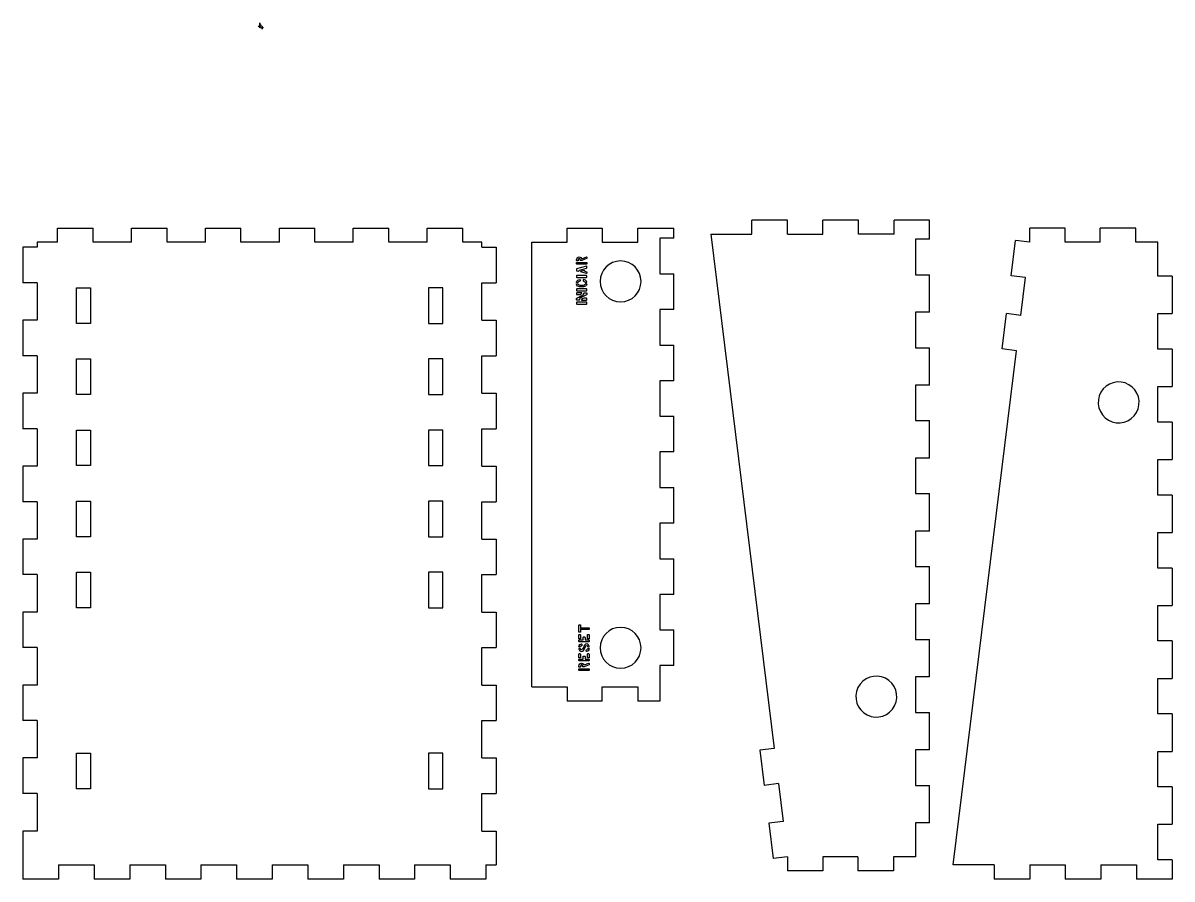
# Model space of a CAD drawing. Extents: x -518 to 513, y -233 to 298.
# Drawn here: x -133 to 513, y -183 to 298 of the extents above; entities that cross this region are included whole.
import ezdxf

# ---------------------------------------------------------------- set-up
doc = ezdxf.new("R2010")
doc.units = 0

msp = doc.modelspace()

# ---------------------------------------------------------------- linework, layer by layer
at = {"layer": 'Layer 1'}
for p, q in [((0.793749, 297.793749), (-0.793749, 296.206251)), ((0, 298.322915), (0, 295.677085)), ((1.058332, 297), (0, 295.941668)), ((1.587498, 296.470834), (0.529166, 295.412502)), ((2.116664, 295.941668), (1.058332, 294.883336))]:
    msp.add_line(p, q, dxfattribs=at)
at = {"layer": 'Shape2DView'}
for p, q in [((172.999711, 183.000181), (192.617747, 183.000181)), ((172.999711, 175.00025), (172.999711, 183.000181)), ((192.617747, 183.000181), (192.617747, 175.00025)), ((212.61784, 183.000181), (232.999727, 183.000181)), ((212.61784, 175.00025), (212.61784, 183.000181)), ((232.999727, 177.244178), (232.999727, 183.000181)), ((152.999882, 175.00025), (172.999711, 175.00025)), ((152.999882, -74.998406), (152.999882, 175.00025)), ((192.617747, 175.00025), (212.61784, 175.00025)), ((224.999796, 177.244178), (224.999796, 157.244084)), ((232.999727, 177.244178), (224.999796, 177.244178)), ((178.189771, 164.714056), (178.189771, 165.060131)), ((178.189771, 162.840279), (178.189771, 163.555183)), ((178.189776, 165.060166), (178.322775, 165.763165)), ((178.335775, 164.568167), (178.189776, 164.714167)), ((178.189776, 163.555168), (178.327775, 163.693168)), ((178.327775, 162.702169), (178.189776, 162.840169)), ((178.322775, 165.763165), (178.719775, 166.349165)), ((178.327884, 163.693295), (183.811896, 163.693295)), ((183.811896, 162.702167), (178.327884, 162.702167)), ((178.995691, 164.568271), (178.335821, 164.568271)), ((178.719775, 166.349165), (179.179399, 166.640539)), ((179.095774, 164.668167), (178.995775, 164.568167)), ((179.095704, 165.060131), (179.095704, 164.668283)), ((179.214774, 165.552165), (179.095774, 165.060166)), ((179.179399, 166.640539), (179.717774, 166.742164)), ((179.423524, 165.770665), (179.214774, 165.552165)), ((179.717774, 165.851165), (179.423524, 165.770665)), ((179.717774, 166.742164), (180.180898, 166.666414)), ((180.001273, 165.77029), (179.717774, 165.851165)), ((180.194773, 165.552165), (180.001273, 165.77029)), ((180.180898, 166.666414), (180.587773, 166.445165)), ((180.301773, 165.060166), (180.194773, 165.552165)), ((180.301673, 164.883125), (180.301673, 165.060131)), ((180.393773, 164.791167), (180.301773, 164.883166)), ((181.107857, 164.79105), (180.393748, 164.79105)), ((180.587773, 166.445165), (181.053772, 165.828165)), ((181.053772, 165.828165), (181.176772, 165.774165)), ((181.176772, 164.799167), (181.107772, 164.791167)), ((181.176649, 165.77424), (183.7648, 166.819079)), ((183.903706, 165.88219), (181.176649, 164.799252)), ((183.764769, 166.819164), (183.949768, 166.688164)), ((183.811769, 163.693168), (183.949768, 163.555168)), ((183.949768, 162.840169), (183.811769, 162.702169)), ((183.949768, 165.958165), (183.903768, 165.882165)), ((183.949743, 166.68811), (183.949743, 165.958126)), ((183.949743, 163.555183), (183.949743, 162.840279)), ((196.570546, 162.534778), (194.868643, 161.130771)), ((198.523854, 163.594873), (196.570546, 162.534778)), ((200.682331, 164.264831), (198.523854, 163.594873)), ((202.999744, 164.498422), (200.682331, 164.264831)), ((205.317157, 164.264831), (202.999744, 164.498422)), ((207.475635, 163.594873), (205.317157, 164.264831)), ((209.428942, 162.534778), (207.475635, 163.594873)), ((211.130845, 161.130771), (209.428942, 162.534778)), ((178.281775, 160.013173), (178.181776, 159.882173)), ((178.181776, 159.107174), (178.281775, 158.968174)), ((178.181834, 159.882241), (178.181834, 159.107278)), ((178.189771, 156.115109), (178.189771, 155.400205)), ((178.327775, 156.253177), (178.189776, 156.115178)), ((178.189776, 155.400178), (178.327775, 155.262179)), ((183.772737, 161.495139), (178.281846, 160.01321)), ((178.281846, 158.968107), (179.325891, 158.707228)), ((183.734637, 156.253221), (178.327884, 156.253221)), ((178.327884, 155.262093), (183.811896, 155.262093)), ((179.325774, 158.707174), (179.487774, 158.784174)), ((179.487816, 158.784222), (179.679903, 159.260207)), ((179.679774, 159.260174), (179.871773, 159.429173)), ((179.871725, 159.429275), (183.849731, 160.527295)), ((180.570773, 158.369175), (180.477773, 158.554175)), ((180.477885, 158.554299), (180.524716, 158.669128)), ((180.524773, 158.669174), (180.616772, 158.753174)), ((183.772737, 157.509197), (180.570754, 158.369091)), ((180.616791, 158.753266), (182.513851, 159.291163)), ((182.51377, 159.291173), (182.68977, 159.160174)), ((182.689799, 159.160194), (182.697736, 158.930272)), ((182.69777, 158.930174), (182.82777, 158.753174)), ((182.827647, 158.753266), (183.849731, 158.477306)), ((183.949768, 156.038178), (183.734769, 156.253177)), ((183.949768, 161.365171), (183.772768, 161.495171)), ((183.949768, 157.640175), (183.772768, 157.509176)), ((183.811769, 155.262179), (183.949768, 155.400178)), ((183.849768, 160.527172), (183.949768, 160.658172)), ((183.849768, 158.477175), (183.949768, 158.346175)), ((183.949743, 160.658263), (183.949743, 161.365229)), ((183.949743, 158.346073), (183.949743, 157.640165)), ((183.949743, 155.400205), (183.949743, 156.038115)), ((191.733702, 155.317559), (191.499759, 153.000181)), ((192.403987, 157.475935), (191.733702, 155.317559)), ((193.464379, 159.429081), (192.403987, 157.475935)), ((194.868643, 161.130771), (193.464379, 159.429081)), ((212.53511, 159.429081), (211.130845, 161.130771)), ((213.595502, 157.475935), (212.53511, 159.429081)), ((214.265786, 155.317559), (213.595502, 157.475935)), ((214.49973, 153.000181), (214.265786, 155.317559)), ((224.999796, 157.244084), (232.999727, 157.244084)), ((232.999727, 137.203245), (232.999727, 157.244084)), ((178.107775, 151.397183), (178.245775, 151.565183)), ((178.35415, 150.843184), (178.107775, 151.397183)), ((178.122775, 152.564182), (178.399025, 153.174431)), ((178.237775, 152.426182), (178.122775, 152.564182)), ((178.189771, 148.643285), (178.189771, 147.928117)), ((178.327775, 148.781187), (178.189776, 148.643187)), ((178.883773, 152.426293), (178.237661, 152.426293)), ((178.245863, 151.565075), (178.959708, 151.565075)), ((183.734637, 148.781133), (178.327884, 148.781133)), ((178.764775, 150.412185), (178.35415, 150.843184)), ((178.399025, 153.174431), (178.901775, 153.633181)), ((179.434774, 150.096185), (178.764775, 150.412185)), ((179.121774, 152.572182), (178.883775, 152.426182)), ((178.901775, 153.633181), (180.050773, 154.03118)), ((178.959775, 151.565183), (179.082774, 151.496183)), ((179.082774, 151.496183), (179.416774, 151.109184)), ((179.321774, 152.816182), (179.121774, 152.572182)), ((180.096773, 153.140181), (179.321774, 152.816182)), ((179.416774, 151.109184), (179.981773, 150.936184)), ((179.935773, 150.014185), (179.434774, 150.096185)), ((180.026773, 150.014185), (179.935773, 150.014185)), ((179.981792, 150.936161), (182.131793, 150.936161)), ((180.167773, 150.014185), (180.026773, 150.014185)), ((180.050773, 154.03118), (180.257773, 153.84618)), ((180.257773, 153.324181), (180.096773, 153.140181)), ((180.429773, 150.014185), (180.167773, 150.014185)), ((180.257752, 153.84631), (180.257752, 153.324287)), ((180.903772, 150.014185), (180.429773, 150.014185)), ((181.406771, 150.014185), (180.903772, 150.014185)), ((181.815771, 150.014185), (181.406771, 150.014185)), ((181.964771, 150.014185), (181.815771, 150.014185)), ((182.085771, 154.03118), (181.878771, 153.84618)), ((181.878771, 153.324181), (182.039771, 153.140181)), ((181.878852, 153.84631), (181.878852, 153.324287)), ((182.074771, 150.014185), (181.964771, 150.014185)), ((182.039771, 153.140181), (182.79677, 152.831182)), ((182.13177, 150.014185), (182.074771, 150.014185)), ((183.190769, 153.662181), (182.085771, 154.03118)), ((182.139771, 150.936184), (182.13177, 150.936184)), ((182.68177, 150.094185), (182.13177, 150.014185)), ((182.139771, 150.936184), (182.70077, 151.107184)), ((183.346769, 150.403185), (182.68177, 150.094185)), ((182.70077, 151.107184), (183.030769, 151.496183)), ((182.79677, 152.831182), (183.014769, 152.572182)), ((183.014769, 152.572182), (183.260769, 152.426182)), ((183.030769, 151.496183), (183.160769, 151.565183)), ((183.160757, 151.565075), (183.87566, 151.565075)), ((183.722269, 153.195681), (183.190769, 153.662181)), ((183.260769, 152.426293), (183.898679, 152.426293)), ((183.764268, 150.837559), (183.346769, 150.403185)), ((184.013768, 152.564182), (183.722269, 153.195681)), ((183.949768, 148.566187), (183.734769, 148.781187)), ((184.013768, 151.397183), (183.764268, 150.837559)), ((183.875768, 151.565183), (184.013768, 151.397183)), ((183.898768, 152.426182), (184.013768, 152.564182)), ((191.499759, 153.000181), (191.733702, 150.682804)), ((191.733702, 150.682804), (192.403987, 148.524428)), ((213.595502, 148.524428), (214.265786, 150.682804)), ((214.265786, 150.682804), (214.49973, 153.000181)), ((214.49973, 153.000181), (214.49973, 153.000181)), ((178.189771, 146.428196), (178.189771, 145.713293)), ((178.189776, 147.928188), (178.327775, 147.790188)), ((178.335775, 146.566189), (178.189776, 146.42819)), ((178.189776, 145.713191), (178.335775, 145.575191)), ((178.396775, 142.526195), (178.212776, 142.726194)), ((178.21279, 142.726151), (178.258828, 143.417241)), ((178.258775, 143.417194), (178.419775, 143.663193)), ((178.327884, 147.790269), (183.811896, 147.790269)), ((181.146751, 146.566308), (178.335821, 146.566308)), ((178.335821, 145.57518), (179.564809, 145.57518)), ((179.748694, 142.526126), (178.396675, 142.526126)), ((178.419775, 143.663193), (178.965774, 143.954193)), ((178.965774, 143.954193), (179.516774, 144.247193)), ((179.516774, 144.247193), (180.434773, 144.738192)), ((179.564774, 145.575191), (180.170273, 145.663191)), ((179.940773, 142.703194), (179.748773, 142.526195)), ((179.971773, 143.018194), (179.940773, 142.703194)), ((180.056773, 143.318194), (179.971773, 143.018194)), ((180.462773, 143.693193), (180.056773, 143.318194)), ((180.170273, 145.663191), (180.712772, 145.91919)), ((180.434773, 144.738192), (180.900772, 144.987191)), ((180.743772, 143.848193), (180.462773, 143.693193)), ((180.712772, 145.91919), (181.215772, 146.45819)), ((181.077772, 144.028193), (180.743772, 143.848193)), ((180.900772, 144.987191), (181.376771, 145.244191)), ((181.382771, 143.138194), (180.931772, 142.634195)), ((180.931772, 142.634195), (181.000772, 142.526195)), ((181.000701, 142.526126), (183.811896, 142.526126)), ((181.574771, 144.296192), (181.077772, 144.028193)), ((181.215772, 146.45819), (181.146772, 146.566189)), ((181.376771, 145.244191), (181.814771, 145.483191)), ((181.942396, 143.419568), (181.382771, 143.138194)), ((182.65477, 144.876192), (181.574771, 144.296192)), ((181.814771, 145.483191), (182.25277, 145.88719)), ((182.57477, 143.517193), (181.942396, 143.419568)), ((182.25277, 145.88719), (182.35177, 146.26619)), ((182.351662, 146.266271), (182.351662, 146.451215)), ((182.35177, 146.45119), (182.46777, 146.566189)), ((182.467814, 146.566308), (183.83465, 146.566308)), ((183.811896, 143.517254), (182.574705, 143.517254)), ((183.795768, 145.491191), (182.65477, 144.876192)), ((183.949768, 145.744191), (183.795768, 145.491191)), ((183.811769, 147.790188), (183.949768, 147.928188)), ((183.949768, 143.379194), (183.811769, 143.517193)), ((183.811769, 142.526195), (183.949768, 142.664195)), ((183.834768, 146.566189), (183.949768, 146.45119)), ((183.949743, 147.928117), (183.949743, 148.566291)), ((183.949743, 146.451215), (183.949743, 145.744249)), ((183.949743, 142.664238), (183.949743, 143.379141)), ((192.403987, 148.524428), (193.464379, 146.571281)), ((193.464379, 146.571281), (194.868643, 144.869591)), ((194.868643, 144.869591), (196.570546, 143.465585)), ((196.570546, 143.465585), (198.523854, 142.405489)), ((198.523854, 142.405489), (200.682331, 141.735532)), ((205.317157, 141.735532), (207.475635, 142.405489)), ((207.475635, 142.405489), (209.428942, 143.465585)), ((209.428942, 143.465585), (211.130845, 144.869591)), ((211.130845, 144.869591), (212.53511, 146.571281)), ((212.53511, 146.571281), (213.595502, 148.524428)), ((178.189771, 141.155321), (178.189771, 140.440153)), ((178.327775, 141.293196), (178.189776, 141.155196)), ((178.189776, 140.440197), (178.327775, 140.302198)), ((183.734637, 141.293169), (178.327884, 141.293169)), ((178.327884, 140.302306), (183.811896, 140.302306)), ((183.949768, 141.078196), (183.734769, 141.293196)), ((183.811769, 140.302198), (183.949768, 140.440197)), ((183.949743, 140.440153), (183.949743, 141.078328)), ((200.682331, 141.735532), (202.999744, 141.50194)), ((202.999744, 141.50194), (205.317157, 141.735532)), ((224.999796, 137.203245), (224.999796, 117.203152)), ((232.999727, 137.203245), (224.999796, 137.203245)), ((224.999796, 117.203152), (232.999727, 117.203152)), ((232.999727, 97.162577), (232.999727, 117.203152)), ((224.999796, 97.162577), (224.999796, 77.162748)), ((232.999727, 97.162577), (224.999796, 97.162577)), ((224.999796, 77.162748), (232.999727, 77.162748)), ((232.999727, 57.122173), (232.999727, 77.162748)), ((224.999796, 57.122173), (224.999796, 37.122079)), ((232.999727, 57.122173), (224.999796, 57.122173)), ((224.999796, 37.122079), (232.999727, 37.122079)), ((232.999727, 17.081769), (232.999727, 37.122079)), ((224.999796, 17.081769), (224.999796, -2.91806)), ((232.999727, 17.081769), (224.999796, 17.081769)), ((224.999796, -2.91806), (232.999727, -2.91806)), ((232.999727, -22.960222), (232.999727, -2.91806)), ((224.999796, -22.960222), (224.999796, -42.960051)), ((232.999727, -22.960222), (224.999796, -22.960222)), ((179.541774, -40.187875), (179.664774, -40.072875)), ((179.664774, -44.28137), (179.541774, -44.16607)), ((179.54179, -44.166549), (179.54179, -40.187221)), ((179.664822, -40.07345), (180.417825, -40.07345)), ((180.417825, -44.28032), (179.664822, -44.28032)), ((180.417773, -40.072875), (180.532773, -40.187875)), ((180.532773, -44.16607), (180.417773, -44.28137)), ((180.532654, -40.187221), (180.532654, -44.166549)), ((181.093772, -41.800573), (181.208772, -41.685573)), ((181.208772, -42.668572), (181.093772, -42.553372)), ((181.093834, -42.552593), (181.093834, -41.801177)), ((181.208663, -41.684761), (185.186669, -41.684761)), ((185.186669, -42.66901), (181.208663, -42.66901)), ((185.186767, -41.685573), (185.301767, -41.800573)), ((185.301767, -42.553372), (185.186767, -42.668572)), ((185.301762, -41.801177), (185.301762, -42.552593)), ((194.868643, -44.868969), (193.464379, -46.570659)), ((196.570546, -43.464963), (194.868643, -44.868969)), ((198.523854, -42.404867), (196.570546, -43.464963)), ((200.682331, -41.73491), (198.523854, -42.404867)), ((202.999744, -41.501318), (200.682331, -41.73491)), ((205.317157, -41.73491), (202.999744, -41.501318)), ((207.475635, -42.404867), (205.317157, -41.73491)), ((209.428942, -43.464963), (207.475635, -42.404867)), ((211.130845, -44.868969), (209.428942, -43.464963)), ((212.53511, -46.570659), (211.130845, -44.868969)), ((224.999796, -42.960051), (232.999727, -42.960051)), ((232.999727, -62.999567), (232.999727, -42.960051)), ((179.477774, -52.30836), (179.718774, -51.670023)), ((179.541774, -45.645068), (179.679774, -45.506869)), ((179.603774, -47.872366), (179.541774, -47.810866)), ((179.541774, -48.724864), (179.679774, -48.586565)), ((179.679774, -49.577363), (179.541774, -49.439064)), ((179.54179, -47.809857), (179.54179, -45.645568)), ((179.54179, -49.439689), (179.54179, -48.725314)), ((180.4718, -47.873357), (179.603703, -47.873357)), ((179.679903, -45.507985), (180.309875, -45.507985)), ((179.679903, -48.587731), (181.945792, -48.587731)), ((185.16365, -49.577272), (179.679903, -49.577272)), ((179.718774, -51.670023), (180.136773, -51.144261)), ((180.136773, -51.144261), (180.537648, -50.894474)), ((180.309773, -45.506869), (180.532773, -45.729568)), ((180.532773, -47.810866), (180.471773, -47.872366)), ((180.532654, -45.730235), (180.532654, -47.809857)), ((180.537648, -50.894474), (180.997772, -50.802862)), ((180.997791, -50.802291), (181.066847, -50.802291)), ((181.197772, -51.617061), (181.005772, -51.809061)), ((181.066772, -50.802862), (181.197772, -50.941062)), ((181.197815, -50.939874), (181.197815, -51.617207)), ((181.945771, -48.586565), (182.007771, -48.525065)), ((182.007704, -48.524231), (182.007704, -46.98965)), ((182.007771, -46.989067), (182.145771, -46.850867)), ((182.145816, -46.852067), (182.728693, -46.852067)), ((182.66977, -51.461561), (182.34977, -52.02406)), ((183.162769, -51.012961), (182.66977, -51.461561)), ((182.72877, -46.850867), (182.918395, -46.930617)), ((182.918395, -46.930617), (182.997769, -47.119866)), ((182.997769, -48.525065), (183.059769, -48.586565)), ((182.997774, -47.119296), (182.997774, -48.524231)), ((183.059686, -48.587731), (185.16365, -48.587731)), ((184.062768, -50.802862), (183.162769, -51.012961)), ((184.485143, -50.904937), (184.062768, -50.802862)), ((184.311693, -47.809857), (184.311693, -45.645568)), ((184.311768, -45.645068), (184.456768, -45.506869)), ((184.372768, -47.872366), (184.311768, -47.810866)), ((185.247787, -47.873357), (184.372811, -47.873357)), ((184.456684, -45.507985), (185.079777, -45.507985)), ((184.837767, -51.166161), (184.485143, -50.904937)), ((185.201642, -51.700098), (184.837767, -51.166161)), ((185.079767, -45.506869), (185.301767, -45.729568)), ((185.163767, -48.586565), (185.301767, -48.724864)), ((185.301767, -49.439064), (185.163767, -49.577363)), ((185.301767, -47.810866), (185.247767, -47.872366)), ((185.301762, -45.730235), (185.301762, -47.809857)), ((185.301762, -48.725314), (185.301762, -49.439689)), ((191.733702, -50.682181), (191.499759, -52.999559)), ((192.403987, -48.523806), (191.733702, -50.682181)), ((193.464379, -46.570659), (192.403987, -48.523806)), ((213.595502, -48.523806), (212.53511, -46.570659)), ((214.265786, -50.682181), (213.595502, -48.523806)), ((214.49973, -52.999559), (214.265786, -50.682181)), ((179.584774, -53.452559), (179.461774, -53.583058)), ((179.461774, -53.583058), (179.663024, -54.227283)), ((179.607774, -52.48486), (179.477774, -52.30836)), ((179.541774, -56.429055), (179.679774, -56.290855)), ((179.54179, -58.59426), (179.54179, -56.429971)), ((180.275744, -53.453413), (179.584653, -53.453413)), ((180.291883, -52.485039), (179.607672, -52.485039)), ((179.663024, -54.227283), (180.099773, -54.739357)), ((179.679903, -56.289742), (180.309875, -56.289742)), ((180.099773, -54.739357), (180.501023, -54.966044)), ((180.467773, -53.606058), (180.275773, -53.452559)), ((180.429773, -52.37736), (180.291773, -52.48486)), ((180.309773, -56.290855), (180.532773, -56.513555)), ((180.721772, -51.91906), (180.429773, -52.37736)), ((180.628772, -53.918458), (180.467773, -53.606058)), ((180.501023, -54.966044), (180.951772, -55.049856)), ((180.532654, -56.514638), (180.532654, -58.59426)), ((181.051772, -54.097558), (180.628772, -53.918458)), ((180.997772, -51.809061), (180.721772, -51.91906)), ((180.951772, -55.049856), (181.488771, -54.959457)), ((181.005728, -51.810352), (180.997791, -51.810352)), ((181.479771, -53.823858), (181.051772, -54.097558)), ((181.759771, -53.377259), (181.479771, -53.823858)), ((181.488771, -54.959457), (182.200771, -54.440057)), ((182.053771, -52.732659), (181.759771, -53.377259)), ((182.007704, -59.308634), (182.007704, -57.774053)), ((182.007771, -57.773053), (182.145771, -57.634853)), ((182.34977, -52.02406), (182.053771, -52.732659)), ((182.145816, -57.633824), (182.728693, -57.633824)), ((182.200771, -54.440057), (182.84077, -53.229859)), ((182.72877, -57.634853), (182.918395, -57.714603)), ((182.84077, -53.229859), (183.294769, -52.18496)), ((182.918395, -57.714603), (182.997769, -57.903853)), ((182.997774, -57.903699), (182.997774, -59.308634)), ((183.294769, -52.18496), (183.514769, -51.90666)), ((183.514769, -51.90666), (183.862768, -51.762861)), ((183.647769, -54.258858), (183.839768, -54.059358)), ((183.777769, -55.065357), (183.647769, -54.934857)), ((183.647854, -54.935077), (183.647854, -54.257745)), ((183.839677, -55.064723), (183.777764, -55.064723)), ((183.839768, -54.059358), (184.139768, -53.930658)), ((184.322643, -54.965569), (183.839768, -55.065357)), ((183.862768, -51.762861), (184.230768, -51.91966)), ((184.139768, -53.930658), (184.407768, -53.490859)), ((184.230768, -51.91966), (184.415768, -52.29286)), ((184.311693, -58.59426), (184.311693, -56.429971)), ((184.311768, -56.429055), (184.456768, -56.290855)), ((184.738767, -54.694257), (184.322643, -54.965569)), ((184.407768, -53.490859), (184.553767, -53.391059)), ((184.415768, -52.29286), (184.614767, -52.44636)), ((184.456684, -56.289742), (185.079777, -56.289742)), ((184.553786, -53.389913), (185.229796, -53.389913)), ((184.61464, -52.445351), (185.260752, -52.445351)), ((185.134267, -54.178045), (184.738767, -54.694257)), ((185.079767, -56.290855), (185.301767, -56.513555)), ((185.367767, -53.560058), (185.134267, -54.178045)), ((185.375767, -52.31586), (185.201642, -51.700098)), ((185.229767, -53.391059), (185.367767, -53.560058)), ((185.260767, -52.44636), (185.375767, -52.31586)), ((185.301762, -56.514638), (185.301762, -58.59426)), ((191.499759, -52.999559), (191.733702, -55.316937)), ((191.733702, -55.316937), (192.403987, -57.475313)), ((192.403987, -57.475313), (193.464379, -59.428459)), ((212.53511, -59.428459), (213.595502, -57.475313)), ((213.595502, -57.475313), (214.265786, -55.316937)), ((214.265786, -55.316937), (214.49973, -52.999559)), ((214.49973, -52.999559), (214.49973, -52.999559)), ((179.603774, -58.656352), (179.541774, -58.594852)), ((179.541774, -59.508851), (179.679774, -59.370551)), ((179.679774, -60.36135), (179.541774, -60.22305)), ((179.541774, -63.363546), (179.675524, -62.660409)), ((179.687774, -63.855045), (179.541774, -63.709046)), ((179.54179, -60.224092), (179.54179, -59.509718)), ((179.54179, -63.70865), (179.54179, -63.364692)), ((180.4718, -58.655114), (179.603703, -58.655114)), ((179.675524, -62.660409), (180.071773, -62.074648)), ((179.679903, -59.369489), (181.945792, -59.369489)), ((185.16365, -60.361675), (179.679903, -60.361675)), ((180.348769, -63.85417), (179.68784, -63.85417)), ((180.071773, -62.074648), (180.531898, -61.78281)), ((180.447773, -63.755345), (180.348773, -63.855045)), ((180.447723, -63.364692), (180.447723, -63.756275)), ((180.567772, -62.871847), (180.447773, -63.363546)), ((180.532773, -58.594852), (180.471773, -58.656352)), ((180.531898, -61.78281), (181.070772, -61.681548)), ((180.776522, -62.652972), (180.567772, -62.871847)), ((181.070772, -62.572547), (180.776522, -62.652972)), ((181.070772, -61.681548), (181.533896, -61.757048)), ((181.353397, -62.653084), (181.070772, -62.572547)), ((181.546771, -62.871847), (181.353397, -62.653084)), ((181.533896, -61.757048), (181.940771, -61.978048)), ((181.653771, -63.363546), (181.546771, -62.871847)), ((181.653692, -63.539317), (181.653692, -63.364692)), ((181.745771, -63.632346), (181.653771, -63.540346)), ((182.46067, -63.631921), (181.745767, -63.631921)), ((181.940771, -61.978048), (182.40677, -62.595547)), ((181.945771, -59.370551), (182.007771, -59.309051)), ((182.40677, -62.595547), (182.52977, -62.649347)), ((182.52977, -63.624546), (182.46077, -63.632346)), ((182.529726, -62.650318), (185.117877, -61.605215)), ((185.255725, -62.541839), (182.529726, -63.623983)), ((182.997769, -59.309051), (183.059769, -59.370551)), ((183.059686, -59.369489), (185.16365, -59.369489)), ((184.372768, -58.656352), (184.311768, -58.594852)), ((185.247787, -58.655114), (184.372811, -58.655114)), ((185.117767, -61.604848), (185.301767, -61.735348)), ((185.163767, -59.370551), (185.301767, -59.508851)), ((185.301767, -60.22305), (185.163767, -60.36135)), ((185.301767, -58.594852), (185.247767, -58.656352)), ((185.301767, -62.465047), (185.255766, -62.541847)), ((185.301762, -59.509718), (185.301762, -60.224092)), ((185.301762, -61.734861), (185.301762, -62.46511)), ((193.464379, -59.428459), (194.868643, -61.130149)), ((194.868643, -61.130149), (196.570546, -62.534156)), ((196.570546, -62.534156), (198.523854, -63.594251)), ((198.523854, -63.594251), (200.682331, -64.264209)), ((200.682331, -64.264209), (202.999744, -64.4978)), ((202.999744, -64.4978), (205.317157, -64.264209)), ((205.317157, -64.264209), (207.475635, -63.594251)), ((207.475635, -63.594251), (209.428942, -62.534156)), ((209.428942, -62.534156), (211.130845, -61.130149)), ((211.130845, -61.130149), (212.53511, -59.428459)), ((224.999796, -62.999567), (224.999796, -82.999396)), ((232.999727, -62.999567), (224.999796, -62.999567)), ((179.541774, -64.868844), (179.680774, -64.730544)), ((179.680774, -65.721343), (179.541774, -65.583043)), ((179.54179, -65.581897), (179.54179, -64.867523)), ((179.680697, -64.72994), (185.16365, -64.72994)), ((185.16365, -65.722126), (179.680697, -65.722126)), ((185.163767, -64.730544), (185.301767, -64.868844)), ((185.301767, -65.583043), (185.163767, -65.721343)), ((185.301762, -64.867523), (185.301762, -65.581897)), ((152.999882, -74.998406), (172.999711, -74.998406)), ((172.999711, -74.998406), (172.999711, -82.999396)), ((192.617747, -82.999396), (192.617747, -74.998406)), ((192.617747, -74.998406), (212.61784, -74.998406)), ((212.61784, -74.998406), (212.61784, -82.999396)), ((192.617747, -82.999396), (172.999711, -82.999396)), ((224.999796, -82.999396), (212.61784, -82.999396))]:
    msp.add_line(p, q, dxfattribs=at)
at = {"layer": 'Shape2DView001'}
for p, q in [((-113.580984, 175.00025), (-113.580984, 183.000181)), ((-113.580984, 183.000181), (-93.58089, 183.000181)), ((-93.58089, 175.00025), (-93.58089, 183.000181)), ((-72.010761, 175.00025), (-72.010761, 183.000181)), ((-72.010761, 183.000181), (-52.010932, 183.000181)), ((-52.010932, 175.00025), (-52.010932, 183.000181)), ((-30.440803, 175.00025), (-30.440803, 183.000181)), ((-30.440803, 183.000181), (-10.440895, 183.000181)), ((-10.440895, 175.00025), (-10.440895, 183.000181)), ((11.129075, 175.00025), (11.129075, 183.000181)), ((11.129075, 183.000181), (31.128984, 183.000181)), ((31.128984, 175.00025), (31.128984, 183.000181)), ((52.699113, 175.00025), (52.699113, 183.000181)), ((52.699113, 183.000181), (72.698942, 183.000181)), ((72.698942, 175.00025), (72.698942, 183.000181)), ((94.269071, 175.00025), (94.269071, 183.000181)), ((94.269071, 183.000181), (114.2689, 183.000181)), ((114.2689, 175.00025), (114.2689, 183.000181)), ((-124.999857, 175.00025), (-124.999857, 172.234034)), ((-113.580984, 175.00025), (-124.999857, 175.00025)), ((-72.010761, 175.00025), (-93.58089, 175.00025)), ((-30.440803, 175.00025), (-52.010932, 175.00025)), ((11.129075, 175.00025), (-10.440895, 175.00025)), ((52.699113, 175.00025), (31.128984, 175.00025)), ((94.269071, 175.00025), (72.698942, 175.00025)), ((124.999857, 175.00025), (114.2689, 175.00025)), ((124.999857, 172.234034), (124.999857, 175.00025)), ((-132.999789, 172.234034), (-132.999789, 152.234205)), ((-124.999857, 172.234034), (-132.999789, 172.234034)), ((124.999857, 172.234034), (132.999789, 172.234034)), ((132.999789, 172.234034), (132.999789, 152.234205)), ((-124.999857, 152.234205), (-132.999789, 152.234205)), ((-124.999857, 152.234205), (-124.999857, 131.210176)), ((-102.999781, 129.393284), (-102.999781, 149.393113)), ((-102.999781, 149.393113), (-94.999849, 149.393113)), ((-94.999849, 149.393113), (-94.999849, 129.393284)), ((102.999781, 149.393113), (94.999849, 149.393113)), ((94.999849, 149.393113), (94.999849, 129.393284)), ((102.999781, 129.393284), (102.999781, 149.393113)), ((124.999857, 131.210176), (124.999857, 152.234205)), ((124.999857, 152.234205), (132.999789, 152.234205)), ((-132.999789, 131.210176), (-132.999789, 111.210347)), ((-124.999857, 131.210176), (-132.999789, 131.210176)), ((-94.999849, 129.393284), (-102.999781, 129.393284)), ((94.999849, 129.393284), (102.999781, 129.393284)), ((124.999857, 131.210176), (132.999789, 131.210176)), ((132.999789, 131.210176), (132.999789, 111.210347)), ((-124.999857, 111.210347), (-132.999789, 111.210347)), ((-124.999857, 111.210347), (-124.999857, 90.185788)), ((124.999857, 90.185788), (124.999857, 111.210347)), ((124.999857, 111.210347), (132.999789, 111.210347)), ((-102.999781, 89.411089), (-102.999781, 109.411182)), ((-102.999781, 109.411182), (-94.999849, 109.411182)), ((-94.999849, 109.411182), (-94.999849, 89.411089)), ((102.999781, 109.411182), (94.999849, 109.411182)), ((94.999849, 109.411182), (94.999849, 89.411089)), ((102.999781, 89.411089), (102.999781, 109.411182)), ((-132.999789, 90.185788), (-132.999789, 70.185694)), ((-124.999857, 90.185788), (-132.999789, 90.185788)), ((-94.999849, 89.411089), (-102.999781, 89.411089)), ((94.999849, 89.411089), (102.999781, 89.411089)), ((124.999857, 90.185788), (132.999789, 90.185788)), ((132.999789, 90.185788), (132.999789, 70.185694)), ((-124.999857, 70.185694), (-132.999789, 70.185694)), ((-124.999857, 70.185694), (-124.999857, 49.1614)), ((-102.999781, 49.429422), (-102.999781, 69.429516)), ((-102.999781, 69.429516), (-94.999849, 69.429516)), ((-94.999849, 69.429516), (-94.999849, 49.429422)), ((102.999781, 69.429516), (94.999849, 69.429516)), ((94.999849, 69.429516), (94.999849, 49.429422)), ((102.999781, 49.429422), (102.999781, 69.429516)), ((124.999857, 49.1614), (124.999857, 70.185694)), ((124.999857, 70.185694), (132.999789, 70.185694)), ((-132.999789, 49.1614), (-132.999789, 29.162629)), ((-124.999857, 49.1614), (-132.999789, 49.1614)), ((-94.999849, 49.429422), (-102.999781, 49.429422)), ((94.999849, 49.429422), (102.999781, 49.429422)), ((124.999857, 49.1614), (132.999789, 49.1614)), ((132.999789, 49.1614), (132.999789, 29.162629)), ((-124.999857, 29.162629), (-132.999789, 29.162629)), ((-124.999857, 29.162629), (-124.999857, 8.136218)), ((-102.999781, 9.44855), (-102.999781, 29.448379)), ((-102.999781, 29.448379), (-94.999849, 29.448379)), ((-94.999849, 29.448379), (-94.999849, 9.44855)), ((102.999781, 29.448379), (94.999849, 29.448379)), ((94.999849, 29.448379), (94.999849, 9.44855)), ((102.999781, 9.44855), (102.999781, 29.448379)), ((124.999857, 8.136218), (124.999857, 29.162629)), ((124.999857, 29.162629), (132.999789, 29.162629)), ((-132.999789, 8.136218), (-132.999789, -11.863611)), ((-124.999857, 8.136218), (-132.999789, 8.136218)), ((-94.999849, 9.44855), (-102.999781, 9.44855)), ((94.999849, 9.44855), (102.999781, 9.44855)), ((124.999857, 8.136218), (132.999789, 8.136218)), ((132.999789, 8.136218), (132.999789, -11.863611)), ((-124.999857, -11.863611), (-132.999789, -11.863611)), ((-124.999857, -11.863611), (-124.999857, -32.887376)), ((-102.999781, -30.532587), (-102.999781, -10.532758)), ((-102.999781, -10.532758), (-94.999849, -10.532758)), ((-94.999849, -10.532758), (-94.999849, -30.532587)), ((102.999781, -10.532758), (94.999849, -10.532758)), ((94.999849, -10.532758), (94.999849, -30.532587)), ((102.999781, -30.532587), (102.999781, -10.532758)), ((124.999857, -32.887376), (124.999857, -11.863611)), ((124.999857, -11.863611), (132.999789, -11.863611)), ((-94.999849, -30.532587), (-102.999781, -30.532587)), ((94.999849, -30.532587), (102.999781, -30.532587)), ((-132.999789, -32.887376), (-132.999789, -52.887205)), ((-124.999857, -32.887376), (-132.999789, -32.887376)), ((124.999857, -32.887376), (132.999789, -32.887376)), ((132.999789, -32.887376), (132.999789, -52.887205)), ((-124.999857, -52.887205), (-132.999789, -52.887205)), ((-124.999857, -52.887205), (-124.999857, -73.91097)), ((124.999857, -73.91097), (124.999857, -52.887205)), ((124.999857, -52.887205), (132.999789, -52.887205)), ((-132.999789, -73.91097), (-132.999789, -93.910799)), ((-124.999857, -73.91097), (-132.999789, -73.91097)), ((124.999857, -73.91097), (132.999789, -73.91097)), ((132.999789, -73.91097), (132.999789, -93.910799)), ((-124.999857, -93.910799), (-132.999789, -93.910799)), ((-124.999857, -93.910799), (-124.999857, -114.934564)), ((124.999857, -114.934564), (124.999857, -93.910799)), ((124.999857, -93.910799), (132.999789, -93.910799)), ((-132.999789, -114.934564), (-132.999789, -134.934393)), ((-124.999857, -114.934564), (-132.999789, -114.934564)), ((-102.999781, -132.315022), (-102.999781, -112.315193)), ((-102.999781, -112.315193), (-94.999849, -112.315193)), ((-94.999849, -112.315193), (-94.999849, -132.315022)), ((102.999781, -112.315193), (94.999849, -112.315193)), ((94.999849, -112.315193), (94.999849, -132.315022)), ((102.999781, -132.315022), (102.999781, -112.315193)), ((124.999857, -114.934564), (132.999789, -114.934564)), ((132.999789, -114.934564), (132.999789, -134.934393)), ((-124.999857, -134.934393), (-132.999789, -134.934393)), ((-124.999857, -134.934393), (-124.999857, -156.003138)), ((-94.999849, -132.315022), (-102.999781, -132.315022)), ((94.999849, -132.315022), (102.999781, -132.315022)), ((124.999857, -156.003138), (124.999857, -134.934393)), ((124.999857, -134.934393), (132.999789, -134.934393)), ((-124.999857, -156.003138), (-132.999789, -156.003138)), ((-132.999789, -156.003138), (-132.999789, -182.998541)), ((124.999857, -156.003138), (132.999789, -156.003138)), ((132.999789, -156.003138), (132.999789, -175.000197)), ((-112.99996, -175.000197), (-92.959385, -175.000197)), ((-112.99996, -175.000197), (-112.99996, -182.998541)), ((-92.959385, -175.000197), (-92.959385, -182.998541)), ((-72.959291, -175.000197), (-72.959291, -182.998541)), ((-72.959291, -175.000197), (-52.918717, -175.000197)), ((-52.918717, -175.000197), (-52.918717, -182.998541)), ((-32.918888, -175.000197), (-32.918888, -182.998541)), ((-32.918888, -175.000197), (-12.878181, -175.000197)), ((-12.878181, -175.000197), (-12.878181, -182.998541)), ((7.121781, -175.000197), (7.121781, -182.998541)), ((7.121781, -175.000197), (27.162355, -175.000197)), ((27.162355, -175.000197), (27.162355, -182.998541)), ((47.162449, -175.000197), (47.162449, -182.998541)), ((47.162449, -175.000197), (67.203024, -175.000197)), ((67.203024, -175.000197), (67.203024, -182.998541)), ((87.202853, -175.000197), (87.202853, -182.998541)), ((87.202853, -175.000197), (107.243957, -175.000197)), ((107.243957, -175.000197), (107.243957, -182.998541)), ((127.243786, -175.000197), (127.243786, -182.998541)), ((127.243786, -175.000197), (132.999789, -175.000197)), ((-112.99996, -182.998541), (-132.999789, -182.998541)), ((-72.959291, -182.998541), (-92.959385, -182.998541)), ((-32.918888, -182.998541), (-52.918717, -182.998541)), ((7.121781, -182.998541), (-12.878181, -182.998541)), ((47.162449, -182.998541), (27.162355, -182.998541)), ((87.202853, -182.998541), (67.203024, -182.998541)), ((127.243786, -182.998541), (107.243957, -182.998541))]:
    msp.add_line(p, q, dxfattribs=at)
at = {"layer": 'Shape2DView002'}
for p, q in [((433.000663, 175.00025), (433.000663, 183.000181)), ((453.000492, 183.000181), (433.000663, 183.000181)), ((453.000492, 175.00025), (453.000492, 183.000181)), ((472.616675, 175.00025), (472.616675, 183.000181)), ((492.616504, 183.000181), (472.616675, 183.000181)), ((492.616504, 175.00025), (492.616504, 183.000181)), ((422.621072, 156.124105), (425.060527, 175.975238)), ((433.000663, 175.00025), (425.060527, 175.975238)), ((472.616675, 175.00025), (453.000492, 175.00025)), ((504.998989, 175.00025), (492.616504, 175.00025)), ((504.998989, 156.005307), (504.998989, 175.00025)), ((430.561208, 155.149116), (422.621072, 156.124105)), ((427.955065, 133.911303), (430.561208, 155.149116)), ((512.999979, 156.005307), (504.998989, 156.005307)), ((512.999979, 156.005307), (512.999979, 134.936298)), ((417.575474, 115.035158), (420.014929, 134.886292)), ((427.955065, 133.911303), (420.014929, 134.886292)), ((504.998989, 134.936298), (512.999979, 134.936298)), ((504.998989, 114.936204), (504.998989, 134.936298)), ((390.024446, -175.000197), (425.518256, 114.06017)), ((425.518256, 114.06017), (417.575474, 115.035158)), ((512.999979, 114.936204), (504.998989, 114.936204)), ((512.999979, 114.936204), (512.999979, 93.912175)), ((473.044056, 90.76175), (472.089497, 88.636915)), ((474.362392, 92.597743), (473.044056, 90.76175)), ((475.986009, 94.115646), (474.362392, 92.597743)), ((477.856414, 95.286212), (475.986009, 94.115646)), ((479.91511, 96.080193), (477.856414, 95.286212)), ((482.103603, 96.468342), (479.91511, 96.080193)), ((484.363399, 96.421412), (482.103603, 96.468342)), ((486.636002, 95.910155), (484.363399, 96.421412)), ((488.760839, 94.955599), (486.636002, 95.910155)), ((490.596833, 93.637266), (488.760839, 94.955599)), ((492.114739, 92.01365), (490.596833, 93.637266)), ((493.285307, 90.143248), (492.114739, 92.01365)), ((504.998989, 73.912081), (504.998989, 93.912175)), ((504.998989, 93.912175), (512.999979, 93.912175)), ((471.578237, 86.364312), (471.531304, 84.104517)), ((471.531304, 84.104517), (471.91945, 81.916023)), ((472.089497, 88.636915), (471.578237, 86.364312)), ((494.079291, 88.084552), (493.285307, 90.143248)), ((494.467443, 85.896059), (494.079291, 88.084552)), ((494.420516, 83.636264), (494.467443, 85.896059)), ((471.91945, 81.916023), (472.713429, 79.857326)), ((472.713429, 79.857326), (473.883992, 77.98692)), ((473.883992, 77.98692), (475.401893, 76.3633)), ((491.636378, 77.402826), (492.954708, 79.238822)), ((492.954708, 79.238822), (493.909262, 81.36366)), ((493.909262, 81.36366), (494.420516, 83.636264)), ((475.401893, 76.3633), (477.237884, 75.044962)), ((477.237884, 75.044962), (479.362718, 74.0904)), ((479.362776, 74.090381), (481.635381, 73.57913)), ((481.635381, 73.57913), (483.895176, 73.532206)), ((483.895176, 73.532206), (486.083669, 73.920361)), ((486.083669, 73.920361), (488.142363, 74.714347)), ((488.142363, 74.714347), (490.012764, 75.884918)), ((490.012764, 75.884918), (491.636378, 77.402826)), ((512.999979, 73.912081), (504.998989, 73.912081)), ((512.999979, 73.912081), (512.999979, 52.887787)), ((504.998989, 32.887958), (504.998989, 52.887787)), ((504.998989, 52.887787), (512.999979, 52.887787)), ((512.999979, 32.887958), (504.998989, 32.887958)), ((512.999979, 32.887958), (512.999979, 11.864193)), ((504.998989, -8.135636), (504.998989, 11.864193)), ((504.998989, 11.864193), (512.999979, 11.864193)), ((512.999979, -8.135636), (504.998989, -8.135636)), ((512.999979, -8.135636), (512.999979, -29.159402)), ((504.998989, -49.161876), (504.998989, -29.159402)), ((504.998989, -29.159402), (512.999979, -29.159402)), ((512.999979, -49.161876), (504.998989, -49.161876)), ((512.999979, -49.161876), (512.999979, -70.185642)), ((504.998989, -90.185471), (504.998989, -70.185642)), ((504.998989, -70.185642), (512.999979, -70.185642)), ((512.999979, -90.185471), (504.998989, -90.185471)), ((512.999979, -90.185471), (512.999979, -111.209236)), ((504.998989, -131.209065), (504.998989, -111.209236)), ((504.998989, -111.209236), (512.999979, -111.209236)), ((512.999979, -131.209065), (504.998989, -131.209065)), ((512.999979, -131.209065), (512.999979, -152.23283)), ((504.998989, -172.232659), (504.998989, -152.23283)), ((504.998989, -152.23283), (512.999979, -152.23283)), ((512.999979, -172.232659), (504.998989, -172.232659)), ((512.999979, -172.232659), (512.999979, -182.998541)), ((413.023456, -175.000197), (390.006402, -175.000197)), ((412.998188, -175.000197), (412.998188, -182.998541)), ((433.000663, -175.000197), (433.000663, -182.998541)), ((433.000663, -175.000197), (452.968821, -175.000197)), ((453.000492, -175.000197), (453.000492, -182.998541)), ((472.965502, -175.000197), (492.985968, -175.000197)), ((473.000321, -175.000197), (473.000321, -182.998541)), ((493.00015, -175.000197), (493.00015, -182.998541)), ((433.000663, -182.998541), (412.998188, -182.998541)), ((473.000321, -182.998541), (453.000492, -182.998541)), ((512.999979, -182.998541), (493.00015, -182.998541))]:
    msp.add_line(p, q, dxfattribs=at)
at = {"layer": 'Shape2DView003'}
for p, q in [((276.740589, 179.532027), (276.740589, 187.532223)), ((296.740418, 187.532223), (276.740589, 187.532223)), ((296.740418, 179.532027), (296.740418, 187.532223)), ((316.740247, 179.532027), (316.740247, 187.532223)), ((336.740076, 187.532223), (316.740247, 187.532223)), ((336.740076, 179.532027), (336.740076, 187.532223)), ((356.739905, 179.532027), (356.739905, 187.532223)), ((376.739734, 187.532223), (356.739905, 187.532223)), ((376.739734, 176.766076), (376.739734, 187.532223)), ((253.741524, 179.532027), (276.740589, 179.532027)), ((253.76473, 179.532027), (289.255365, -109.526488)), ((296.726183, 179.532027), (316.740247, 179.532027)), ((356.739905, 179.532027), (336.7133, 179.532027)), ((376.739734, 176.766076), (368.738744, 176.766076)), ((368.738744, 176.766076), (368.738744, 156.766248)), ((368.738744, 156.766248), (376.739734, 156.766248)), ((376.739734, 135.742218), (376.739734, 156.766248)), ((376.739734, 135.742218), (368.738744, 135.742218)), ((368.738744, 135.742218), (368.738744, 115.742124)), ((368.738744, 115.742124), (376.739734, 115.742124)), ((376.739734, 94.717565), (376.739734, 115.742124)), ((376.739734, 94.717565), (368.738744, 94.717565)), ((368.738744, 94.717565), (368.738744, 74.717736)), ((368.738744, 74.717736), (376.739734, 74.717736)), ((376.739734, 53.693442), (376.739734, 74.717736)), ((376.739734, 53.693442), (368.738744, 53.693442)), ((368.738744, 53.693442), (368.738744, 33.693348)), ((368.738744, 33.693348), (376.739734, 33.693348)), ((376.739734, 12.668525), (376.739734, 33.693348)), ((376.739734, 12.668525), (368.738744, 12.668525)), ((368.738744, 12.668525), (368.738744, -7.331304)), ((368.738744, -7.331304), (376.739734, -7.331304)), ((376.739734, -28.355069), (376.739734, -7.331304)), ((376.739734, -28.355069), (368.738744, -28.355069)), ((368.738744, -28.355069), (368.738744, -48.354898)), ((368.738744, -48.354898), (376.739734, -48.354898)), ((376.739734, -69.378663), (376.739734, -48.354898)), ((341.076416, -70.442976), (339.256925, -71.719523)), ((343.091824, -69.544796), (341.076416, -70.442976)), ((345.241145, -69.045786), (343.091824, -69.544796)), ((347.462377, -68.966744), (345.241145, -69.045786)), ((349.693518, -69.328472), (347.462377, -68.966744)), ((351.872563, -70.151772), (349.693518, -69.328472)), ((353.843445, -71.393419), (351.872563, -70.151772)), ((376.739734, -69.378663), (368.738744, -69.378663)), ((368.738744, -69.378663), (368.738744, -89.378492)), ((335.630385, -77.50362), (335.268666, -79.734762)), ((336.453676, -75.324571), (335.630385, -77.50362)), ((337.695353, -73.353636), (336.453703, -75.324516)), ((339.256925, -71.719523), (337.695353, -73.353636)), ((355.477561, -72.954989), (353.843445, -71.393419)), ((356.75411, -74.774478), (355.477561, -72.954989)), ((357.652292, -76.789884), (356.75411, -74.774478)), ((358.151306, -78.939205), (357.652292, -76.789884)), ((335.268666, -79.734762), (335.347716, -81.955994)), ((335.347716, -81.955994), (335.846736, -84.105313)), ((357.045328, -85.570625), (357.868625, -83.391578)), ((357.868625, -83.391578), (358.23035, -81.160437)), ((358.23035, -81.160437), (358.151306, -78.939205)), ((335.846736, -84.105313), (336.744923, -86.120717)), ((336.744923, -86.120717), (338.021477, -87.940203)), ((338.021477, -87.940203), (339.655597, -89.501769)), ((339.655597, -89.501769), (341.626482, -90.74341)), ((352.422629, -90.452178), (354.242116, -89.175626)), ((354.242116, -89.175626), (355.803684, -87.541508)), ((355.803684, -87.541508), (357.045328, -85.570625)), ((368.738744, -89.378492), (376.739734, -89.378492)), ((376.739734, -110.402258), (376.739734, -89.378492)), ((341.626482, -90.74341), (343.80553, -91.566704)), ((343.80553, -91.566704), (346.036671, -91.928426)), ((346.036671, -91.928426), (348.257903, -91.849379)), ((348.257903, -91.849379), (350.407223, -91.350362)), ((350.407223, -91.350362), (352.422629, -90.452178)), ((289.255365, -109.526488), (281.317875, -110.502799)), ((281.317875, -110.502799), (283.754684, -130.354462)), ((368.738744, -110.402258), (368.738744, -130.404732)), ((376.739734, -110.402258), (368.738744, -110.402258)), ((291.69482, -129.37815), (283.754684, -130.354462)), ((291.69482, -129.37815), (294.300963, -150.616228)), ((368.738744, -130.404732), (376.739734, -130.404732)), ((376.739734, -151.473477), (376.739734, -130.404732)), ((294.300963, -150.616228), (286.360827, -151.592539)), ((286.360827, -151.592539), (288.797636, -171.441556)), ((376.739734, -151.473477), (368.738744, -151.473477)), ((368.738744, -151.473477), (368.738744, -170.46789)), ((296.740418, -170.46789), (288.797636, -171.441556)), ((296.740418, -170.46789), (296.740418, -178.466234)), ((336.35643, -170.46789), (316.740247, -170.46789)), ((316.740247, -170.46789), (316.740247, -178.466234)), ((336.35643, -170.46789), (336.35643, -178.466234)), ((368.738744, -170.46789), (356.356259, -170.46789)), ((356.356259, -170.46789), (356.356259, -178.466234)), ((316.740247, -178.466234), (296.740418, -178.466234)), ((356.356259, -178.466234), (336.35643, -178.466234))]:
    msp.add_line(p, q, dxfattribs=at)

doc.saveas('drawing.dxf')
